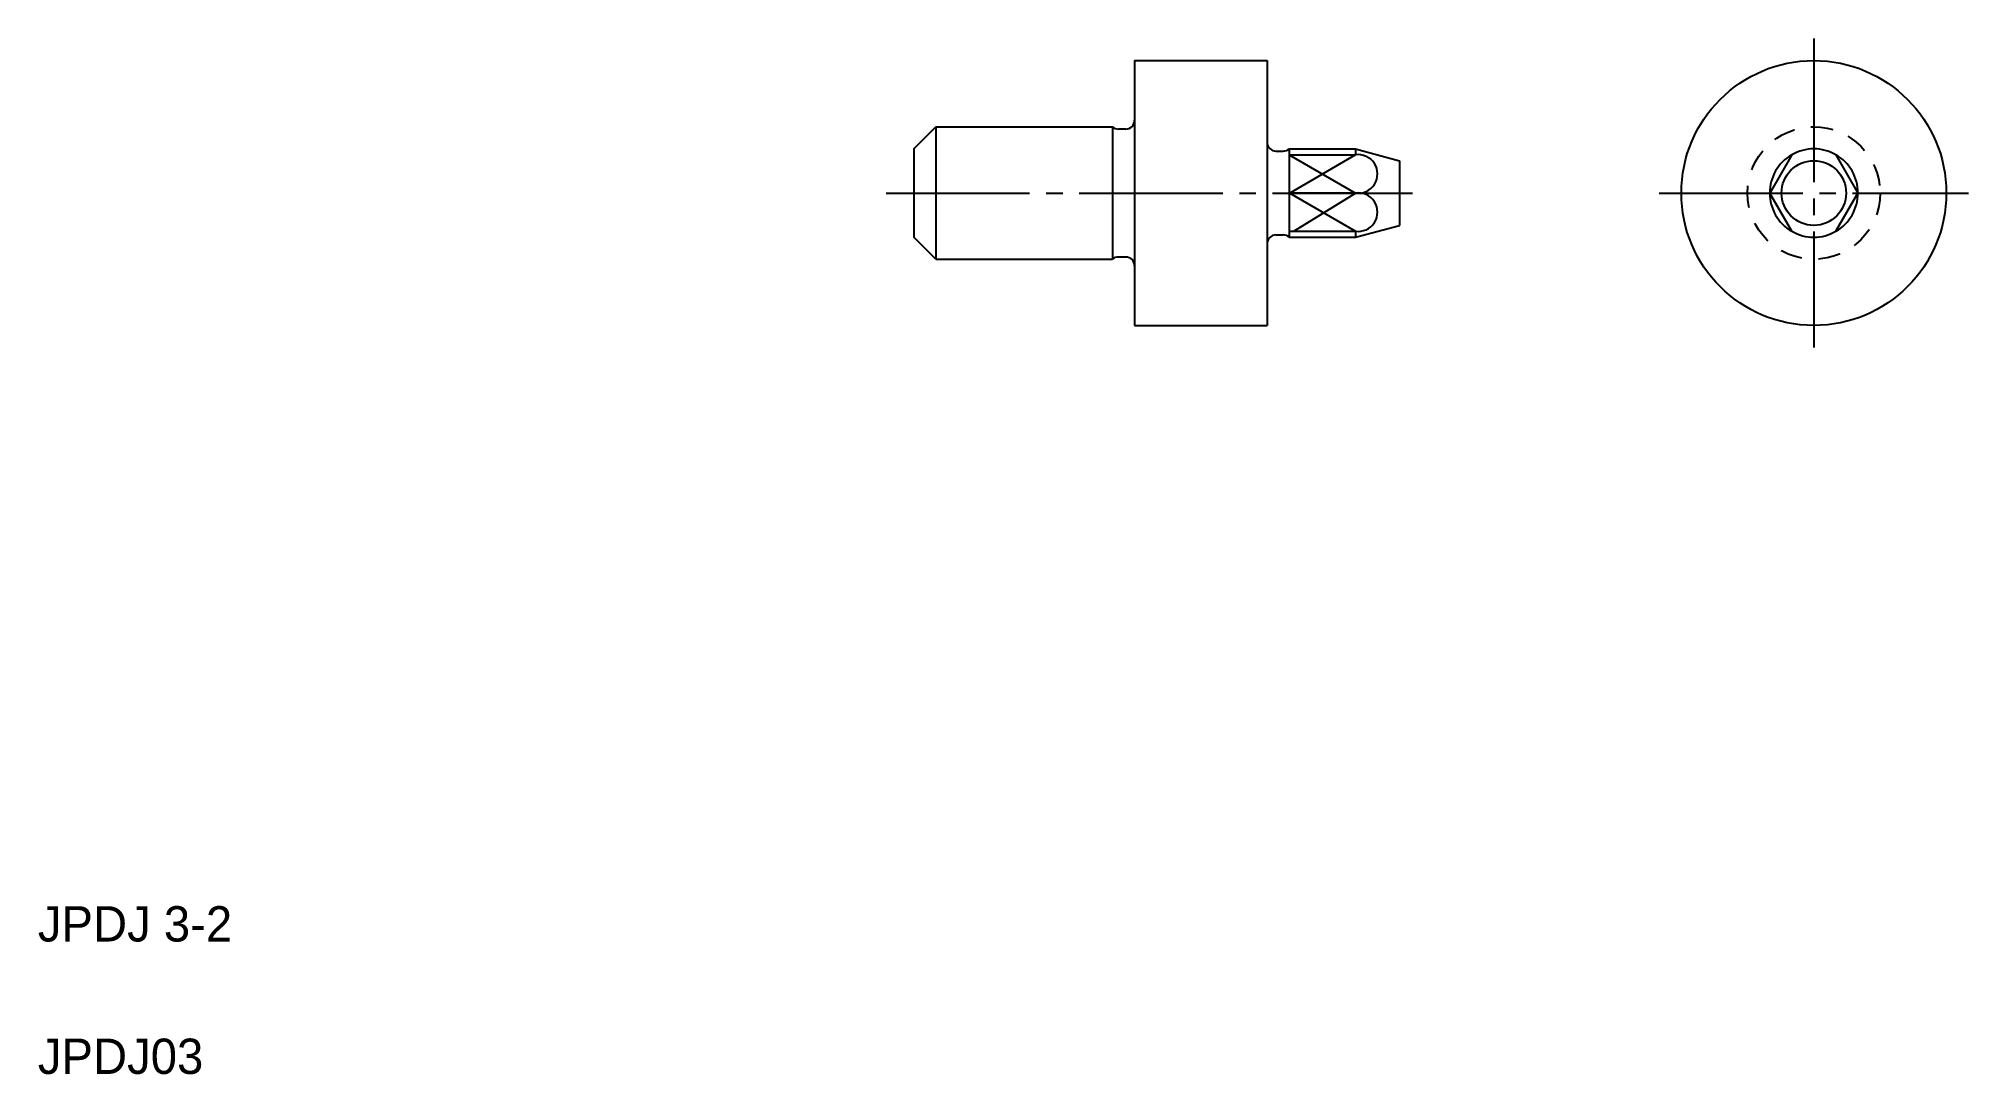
# Model space of a CAD drawing. Extents: x 2 to 45.7, y 2 to 25.5.
import ezdxf

# ---------------------------------------------------------------- set-up
doc = ezdxf.new("R2010")
doc.units = 0
doc.header["$LTSCALE"] = 0.25
for name, pattern in [('CENTER', [17.5, 13, -1.5, 1.5, -1.5]), ('DASHED', [3.5, 2, -1.5]), ('PHANTOM', [63.5, 31.75, -6.35, 6.35, -6.35, 6.35, -6.35])]:
    doc.linetypes.add(name, pattern=pattern)
doc.layers.get('0').update_dxf_attribs({"linetype": 'CONTINUOUS'})
doc.layers.add('CENTER', color=1, linetype='CENTER')
doc.styles.get("Standard").update_dxf_attribs({"font": 'txt', "height": 0.64})

msp = doc.modelspace()

# ---------------------------------------------------------------- linework, layer by layer
at = {"linetype": 'CONTINUOUS'}
for p, q in [((26.834, 24.958), (29.834, 24.958)), ((26.834, 24.958), (26.834, 18.958)), ((29.834, 24.958), (29.834, 18.958)), ((21.834, 22.958), (22.334, 23.458)), ((22.334, 23.458), (22.334, 20.458)), ((22.334, 23.458), (26.334, 23.458)), ((26.334, 23.458), (26.334, 20.458)), ((26.634, 23.408), (26.466, 23.408)), ((21.834, 22.958), (21.834, 20.958)), ((30.034, 22.908), (30.201, 22.908)), ((30.334, 22.958), (30.334, 20.958)), ((30.334, 22.958), (31.834, 22.958)), ((30.334, 22.824), (31.834, 22.824)), ((31.836, 22.958), (32.834, 22.69)), ((41.713, 22.824), (41.213, 21.958)), ((42.713, 22.824), (43.213, 21.958)), ((32.834, 22.69), (32.834, 21.226)), ((31.834, 21.958), (30.345, 21.958)), ((41.713, 21.092), (41.213, 21.958)), ((42.713, 21.092), (43.213, 21.958)), ((30.034, 21.008), (30.201, 21.008)), ((30.334, 21.092), (31.834, 21.092)), ((31.834, 20.958), (32.834, 21.226)), ((22.334, 20.458), (21.834, 20.958)), ((30.334, 20.958), (31.834, 20.958)), ((22.334, 20.458), (26.334, 20.458)), ((26.634, 20.508), (26.466, 20.508)), ((26.834, 18.958), (29.834, 18.958))]:
    msp.add_line(p, q, dxfattribs=at)
at = {"color": 3}
for p, q in [((30.334, 22.824), (31.834, 21.958)), ((31.834, 22.824), (30.345, 21.958)), ((30.345, 21.958), (31.834, 21.092)), ((30.441, 21.092), (31.834, 21.958))]:
    msp.add_line(p, q, dxfattribs=at)
for p, q in [((31.834, 22.958), (31.834, 22.824)), ((26.834, 21.958), (26.834, 21.958)), ((31.834, 21.092), (31.834, 20.958))]:
    msp.add_line(p, q)
at = {"color": 3, "linetype": 'CONTINUOUS'}
msp.add_line((32.834, 21.958), (32.834, 21.958), dxfattribs=at)
at = {"linetype": 'CONTINUOUS'}
for radius in [3, 0.732]:
    msp.add_circle((42.213, 21.958), radius, dxfattribs=at)
at = {"color": 3, "linetype": 'DASHED'}
msp.add_circle((42.213, 21.958), 1.5, dxfattribs=at)
at = {"linetype": 'CONTINUOUS'}
for centre, radius, start, end in [((26.634, 23.608), 0.2, 270, 0), ((30.034, 23.108), 0.2, 180, 270), ((42.213, 21.958), 1, 60, 120), ((30.034, 20.808), 0.2, 90, 180), ((42.213, 21.958), 1, 240, 300), ((26.634, 20.308), 0.2, 0, 90)]:
    msp.add_arc(centre, radius, start, end, dxfattribs=at)
for centre, radius, start, end in [((26.466, 23.608), 0.2, 228.5904, 270), ((30.201, 23.108), 0.2, 270, 311.4096), ((31.896, 22.391), 0.437, 261.7869, 98.2131), ((31.896, 21.525), 0.437, 261.7869, 98.2131), ((30.201, 20.808), 0.2, 48.5904, 90), ((26.466, 20.308), 0.2, 90, 131.4096)]:
    msp.add_arc(centre, radius, start, end)
at = {"color": 3, "linetype": 'PHANTOM'}
for start, end in [(120, 240), (300, 60)]:
    msp.add_arc((42.213, 21.958), 1, start, end, dxfattribs=at)
at = {"layer": 'CENTER', "color": 1, "linetype": 'CENTER'}
for p, q in [((42.213, 25.458), (42.213, 18.458)), ((21.205, 21.958), (33.127, 21.958)), ((38.713, 21.958), (45.713, 21.958))]:
    msp.add_line(p, q, dxfattribs=at)

# ---------------------------------------------------------------- texts
for s, p in [('JPDJ 3-2', (2, 5)), ('JPDJ03', (2, 2))]:
    msp.add_text(s, height=0.8).set_placement(p)

doc.saveas('drawing.dxf')
